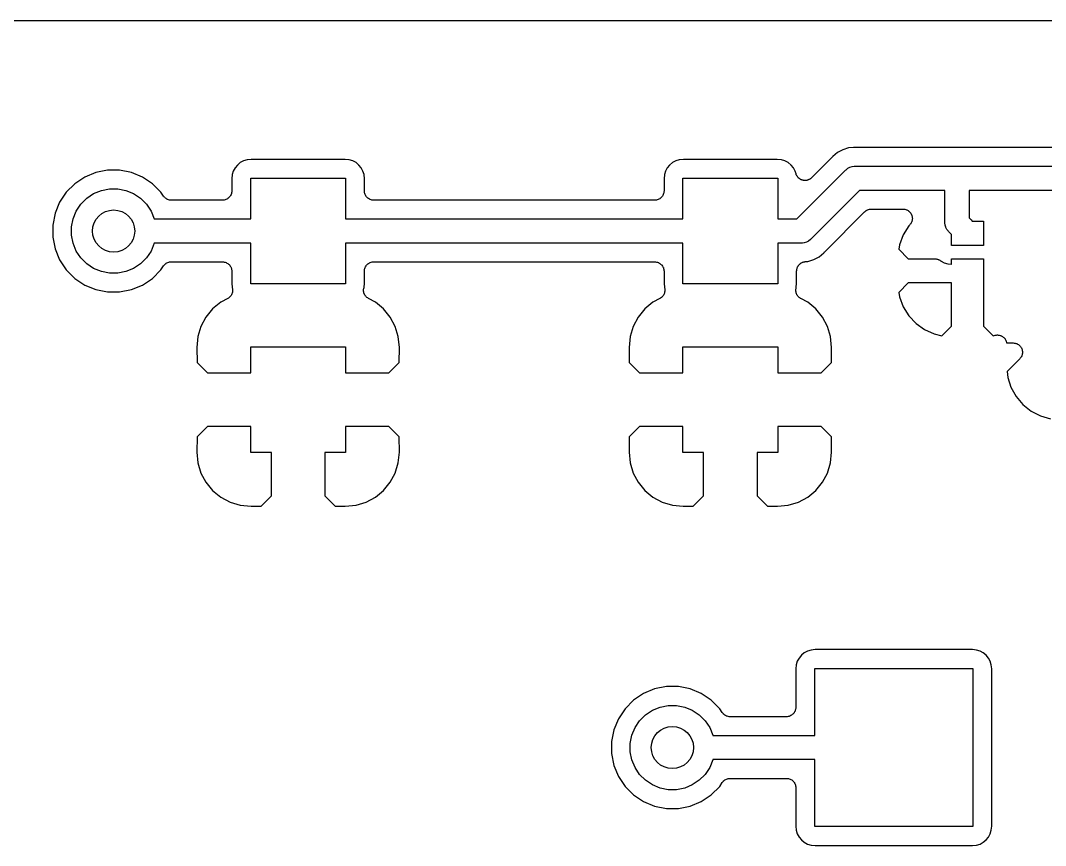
# Model space of a CAD drawing. Extents: x 1.98 to 5.9, y -3.93 to -1.98.
# Drawn here: x 3.044 to 3.4268, y -2.2846 to -1.9765 of the extents above; entities that cross this region are included whole.
import ezdxf

# ---------------------------------------------------------------- set-up
doc = ezdxf.new("R2010")
doc.units = 0
doc.header["$MEASUREMENT"] = 0
doc.layers.add('BLACK', color=7, linetype='CONTINUOUS')

msp = doc.modelspace()

# ---------------------------------------------------------------- linework, layer by layer
at = {"layer": 'BLACK', "linetype": 'CONTINUOUS'}
for p, q in [((2.27122, -1.97649), (4.67924, -1.97649)), ((3.35103, -2.02476), (3.34904, -2.02582)), ((3.3532, -2.0241), (3.35103, -2.02476)), ((3.35506, -2.02392), (3.3532, -2.0241)), ((3.35546, -2.02388), (3.35506, -2.02392)), ((3.35506, -2.02392), (3.35506, -2.02392)), ((3.35585, -2.02392), (3.35546, -2.02388)), ((3.356, -2.02392), (3.35585, -2.02392)), ((3.35614, -2.02393), (3.356, -2.02392)), ((3.35619, -2.02393), (3.35614, -2.02393)), ((3.39296, -2.02393), (3.35619, -2.02393)), ((3.39311, -2.02392), (3.39296, -2.02393)), ((3.39326, -2.02392), (3.39311, -2.02392)), ((3.39331, -2.02392), (3.39326, -2.02392)), ((3.3937, -2.02388), (3.39331, -2.02392)), ((3.39409, -2.02392), (3.3937, -2.02388)), ((3.39424, -2.02392), (3.39409, -2.02392)), ((3.39439, -2.02393), (3.39424, -2.02392)), ((3.39444, -2.02393), (3.39439, -2.02393)), ((3.44021, -2.02393), (3.39444, -2.02393)), ((3.12855, -2.02853), (3.12723, -2.02893)), ((3.13009, -2.02838), (3.12855, -2.02853)), ((3.16518, -2.02838), (3.13009, -2.02838)), ((3.16673, -2.02853), (3.16518, -2.02838)), ((3.16805, -2.02893), (3.16673, -2.02853)), ((3.28997, -2.02853), (3.28865, -2.02893)), ((3.29151, -2.02838), (3.28997, -2.02853)), ((3.3266, -2.02838), (3.29151, -2.02838)), ((3.32814, -2.02853), (3.3266, -2.02838)), ((3.32946, -2.02893), (3.32814, -2.02853)), ((3.3468, -2.02782), (3.3394, -2.03522)), ((3.3469, -2.02771), (3.3468, -2.02782)), ((3.347, -2.02761), (3.3469, -2.02771)), ((3.34703, -2.02757), (3.347, -2.02761)), ((3.34729, -2.02726), (3.34703, -2.02757)), ((3.34815, -2.02655), (3.34729, -2.02726)), ((3.34904, -2.02582), (3.34815, -2.02655)), ((3.0765, -2.03237), (3.0721, -2.03324)), ((3.08098, -2.03237), (3.0765, -2.03237)), ((3.08538, -2.03324), (3.08098, -2.03237)), ((3.12407, -2.03153), (3.12342, -2.03274)), ((3.12495, -2.03046), (3.12407, -2.03153)), ((3.12601, -2.02958), (3.12495, -2.03046)), ((3.12723, -2.02893), (3.12601, -2.02958)), ((3.16926, -2.02958), (3.16805, -2.02893)), ((3.17033, -2.03046), (3.16926, -2.02958)), ((3.1712, -2.03153), (3.17033, -2.03046)), ((3.17185, -2.03274), (3.1712, -2.03153)), ((3.28549, -2.03153), (3.28484, -2.03274)), ((3.28636, -2.03046), (3.28549, -2.03153)), ((3.28743, -2.02958), (3.28636, -2.03046)), ((3.28865, -2.02893), (3.28743, -2.02958)), ((3.33068, -2.02958), (3.32946, -2.02893)), ((3.33175, -2.03046), (3.33068, -2.02958)), ((3.33262, -2.03153), (3.33175, -2.03046)), ((3.33327, -2.03274), (3.33262, -2.03153)), ((3.33391, -2.05062), (3.35212, -2.03241)), ((3.35212, -2.03241), (3.35226, -2.03224)), ((3.35226, -2.03224), (3.35243, -2.03209)), ((3.35243, -2.03209), (3.35294, -2.03167)), ((3.35243, -2.03209), (3.35243, -2.03209)), ((3.35294, -2.03167), (3.35373, -2.03126)), ((3.35373, -2.03126), (3.35457, -2.031)), ((3.35457, -2.031), (3.35459, -2.031)), ((3.35459, -2.031), (3.35524, -2.03093)), ((3.35524, -2.03093), (3.35546, -2.03091)), ((3.35524, -2.03093), (3.35524, -2.03093)), ((3.35546, -2.03091), (3.35568, -2.03093)), ((3.35568, -2.03093), (3.39348, -2.03093)), ((3.39348, -2.03093), (3.3937, -2.03091)), ((3.3937, -2.03091), (3.39392, -2.03093)), ((3.39392, -2.03093), (3.44072, -2.03093)), ((3.06796, -2.03496), (3.06424, -2.03745)), ((3.0721, -2.03324), (3.06796, -2.03496)), ((3.08952, -2.03496), (3.08538, -2.03324)), ((3.09324, -2.03745), (3.08952, -2.03496)), ((3.12302, -2.03406), (3.12287, -2.0356)), ((3.12287, -2.0356), (3.12287, -2.04012)), ((3.12342, -2.03274), (3.12302, -2.03406)), ((3.12992, -2.05062), (3.12992, -2.03543)), ((3.12992, -2.03543), (3.16535, -2.03543)), ((3.16535, -2.03543), (3.16535, -2.05062)), ((3.17225, -2.03406), (3.17185, -2.03274)), ((3.17241, -2.0356), (3.17225, -2.03406)), ((3.17241, -2.04012), (3.17241, -2.0356)), ((3.28444, -2.03406), (3.28429, -2.0356)), ((3.28429, -2.0356), (3.28429, -2.04012)), ((3.28484, -2.03274), (3.28444, -2.03406)), ((3.29134, -2.05062), (3.29134, -2.03543)), ((3.29134, -2.03543), (3.32677, -2.03543)), ((3.32677, -2.03543), (3.32677, -2.05062)), ((3.33358, -2.03376), (3.33327, -2.03274)), ((3.33364, -2.03391), (3.33358, -2.03376)), ((3.33369, -2.03407), (3.33364, -2.03391)), ((3.33377, -2.03423), (3.33369, -2.03407)), ((3.33384, -2.03439), (3.33377, -2.03423)), ((3.33393, -2.03453), (3.33384, -2.03439)), ((3.33401, -2.03467), (3.33393, -2.03453)), ((3.33412, -2.03481), (3.33401, -2.03467)), ((3.33422, -2.03496), (3.33412, -2.03481)), ((3.33433, -2.03508), (3.33422, -2.03496)), ((3.33444, -2.0352), (3.33433, -2.03508)), ((3.33458, -2.03532), (3.33444, -2.0352)), ((3.3347, -2.03545), (3.33458, -2.03532)), ((3.33484, -2.03554), (3.3347, -2.03545)), ((3.33496, -2.03564), (3.33484, -2.03554)), ((3.33512, -2.03573), (3.33496, -2.03564)), ((3.33527, -2.03583), (3.33512, -2.03573)), ((3.33542, -2.03589), (3.33527, -2.03583)), ((3.33556, -2.03597), (3.33542, -2.03589)), ((3.33573, -2.03602), (3.33556, -2.03597)), ((3.3359, -2.03609), (3.33573, -2.03602)), ((3.33606, -2.03612), (3.3359, -2.03609)), ((3.33621, -2.03617), (3.33606, -2.03612)), ((3.33639, -2.03619), (3.33621, -2.03617)), ((3.33657, -2.03623), (3.33639, -2.03619)), ((3.33673, -2.03623), (3.33657, -2.03623)), ((3.33689, -2.03625), (3.33673, -2.03623)), ((3.33707, -2.03623), (3.33689, -2.03625)), ((3.33725, -2.03623), (3.33707, -2.03623)), ((3.33741, -2.0362), (3.33725, -2.03623)), ((3.33757, -2.03619), (3.33741, -2.0362)), ((3.33775, -2.03614), (3.33757, -2.03619)), ((3.33792, -2.0361), (3.33775, -2.03614)), ((3.33807, -2.03604), (3.33792, -2.0361)), ((3.33823, -2.036), (3.33807, -2.03604)), ((3.33839, -2.03591), (3.33823, -2.036)), ((3.33855, -2.03585), (3.33839, -2.03591)), ((3.33869, -2.03576), (3.33855, -2.03585)), ((3.33884, -2.03568), (3.33869, -2.03576)), ((3.33898, -2.03557), (3.33884, -2.03568)), ((3.33913, -2.03547), (3.33898, -2.03557)), ((3.33924, -2.03536), (3.33913, -2.03547)), ((3.33937, -2.03526), (3.33924, -2.03536)), ((3.3394, -2.03522), (3.33937, -2.03526)), ((3.06424, -2.03745), (3.06107, -2.04062)), ((3.07128, -2.04116), (3.07415, -2.03998)), ((3.07415, -2.03998), (3.07719, -2.03937)), ((3.07719, -2.03937), (3.08029, -2.03937)), ((3.08029, -2.03937), (3.08333, -2.03998)), ((3.08333, -2.03998), (3.0862, -2.04116)), ((3.09641, -2.04062), (3.09324, -2.03745)), ((3.12287, -2.04017), (3.12283, -2.04049)), ((3.12287, -2.04012), (3.12287, -2.04014)), ((3.12287, -2.04014), (3.12287, -2.04014)), ((3.12287, -2.04014), (3.12287, -2.04014)), ((3.12287, -2.04014), (3.12287, -2.04017)), ((3.17244, -2.04045), (3.17241, -2.04012)), ((3.28429, -2.04017), (3.28425, -2.04049)), ((3.28429, -2.04012), (3.28429, -2.04014)), ((3.28429, -2.04014), (3.28429, -2.04014)), ((3.28429, -2.04014), (3.28429, -2.04014)), ((3.28429, -2.04014), (3.28429, -2.04017)), ((3.35732, -2.03993), (3.33911, -2.05814)), ((3.3892, -2.03993), (3.35732, -2.03993)), ((3.3892, -2.05183), (3.3892, -2.03993)), ((3.43908, -2.03993), (3.3982, -2.03993)), ((3.3982, -2.03993), (3.3982, -2.05019)), ((3.06107, -2.04062), (3.05858, -2.04434)), ((3.06651, -2.04508), (3.0687, -2.04289)), ((3.0687, -2.04289), (3.07128, -2.04116)), ((3.0862, -2.04116), (3.08878, -2.04289)), ((3.08878, -2.04289), (3.09097, -2.04508)), ((3.09738, -2.04206), (3.09641, -2.04062)), ((3.09758, -2.04231), (3.09738, -2.04206)), ((3.09779, -2.04257), (3.09758, -2.04231)), ((3.0978, -2.04258), (3.09779, -2.04257)), ((3.09781, -2.04259), (3.0978, -2.04258)), ((3.09806, -2.0428), (3.09781, -2.04259)), ((3.09831, -2.04301), (3.09806, -2.0428)), ((3.09832, -2.04301), (3.09831, -2.04301)), ((3.09834, -2.04302), (3.09832, -2.04301)), ((3.09862, -2.04318), (3.09834, -2.04302)), ((3.09891, -2.04334), (3.09862, -2.04318)), ((3.09892, -2.04334), (3.09891, -2.04334)), ((3.09894, -2.04335), (3.09892, -2.04334)), ((3.09925, -2.04344), (3.09894, -2.04335)), ((3.09956, -2.04354), (3.09925, -2.04344)), ((3.09957, -2.04354), (3.09956, -2.04354)), ((3.09959, -2.04355), (3.09957, -2.04354)), ((3.09992, -2.04358), (3.09959, -2.04355)), ((3.10024, -2.04362), (3.09992, -2.04358)), ((3.10027, -2.04362), (3.10024, -2.04362)), ((3.10029, -2.04362), (3.10027, -2.04362)), ((3.10027, -2.04362), (3.10027, -2.04362)), ((3.10027, -2.04362), (3.10027, -2.04362)), ((3.11937, -2.04362), (3.10029, -2.04362)), ((3.1197, -2.04359), (3.11937, -2.04362)), ((3.12003, -2.04356), (3.1197, -2.04359)), ((3.12004, -2.04355), (3.12003, -2.04356)), ((3.12005, -2.04355), (3.12004, -2.04355)), ((3.12036, -2.04346), (3.12005, -2.04355)), ((3.12068, -2.04336), (3.12036, -2.04346)), ((3.12069, -2.04336), (3.12068, -2.04336)), ((3.1207, -2.04335), (3.12069, -2.04336)), ((3.121, -2.0432), (3.1207, -2.04335)), ((3.12129, -2.04305), (3.121, -2.0432)), ((3.1213, -2.04304), (3.12129, -2.04305)), ((3.12131, -2.04303), (3.1213, -2.04304)), ((3.12156, -2.04282), (3.12131, -2.04303)), ((3.12182, -2.04262), (3.12156, -2.04282)), ((3.12183, -2.04261), (3.12182, -2.04262)), ((3.12184, -2.0426), (3.12183, -2.04261)), ((3.12204, -2.04235), (3.12184, -2.0426)), ((3.12226, -2.0421), (3.12204, -2.04235)), ((3.12227, -2.04208), (3.12226, -2.04208)), ((3.12226, -2.04208), (3.12226, -2.0421)), ((3.12243, -2.04179), (3.12227, -2.04208)), ((3.12259, -2.0415), (3.12243, -2.04179)), ((3.1226, -2.04147), (3.12259, -2.04149)), ((3.12259, -2.04149), (3.12259, -2.0415)), ((3.1227, -2.04116), (3.1226, -2.04147)), ((3.12279, -2.04085), (3.1227, -2.04116)), ((3.1228, -2.04083), (3.12279, -2.04085)), ((3.12283, -2.04049), (3.1228, -2.04082)), ((3.1228, -2.04082), (3.1228, -2.04083)), ((3.17247, -2.04077), (3.17244, -2.04045)), ((3.17247, -2.04079), (3.17247, -2.04077)), ((3.17247, -2.0408), (3.17247, -2.04079)), ((3.17257, -2.04111), (3.17247, -2.0408)), ((3.17266, -2.04143), (3.17257, -2.04111)), ((3.17267, -2.04144), (3.17266, -2.04143)), ((3.17267, -2.04145), (3.17267, -2.04144)), ((3.17282, -2.04174), (3.17267, -2.04145)), ((3.17298, -2.04203), (3.17282, -2.04174)), ((3.17298, -2.04204), (3.17298, -2.04203)), ((3.17299, -2.04205), (3.17298, -2.04204)), ((3.1732, -2.04231), (3.17299, -2.04205)), ((3.1734, -2.04257), (3.1732, -2.04231)), ((3.17341, -2.04257), (3.1734, -2.04257)), ((3.17342, -2.04258), (3.17341, -2.04257)), ((3.17367, -2.04279), (3.17342, -2.04258)), ((3.17393, -2.04301), (3.17367, -2.04279)), ((3.17394, -2.04301), (3.17393, -2.04301)), ((3.17395, -2.04302), (3.17394, -2.04301)), ((3.17424, -2.04318), (3.17395, -2.04302)), ((3.17453, -2.04334), (3.17424, -2.04318)), ((3.17454, -2.04334), (3.17453, -2.04334)), ((3.17455, -2.04334), (3.17454, -2.04334)), ((3.17487, -2.04344), (3.17455, -2.04334)), ((3.17518, -2.04354), (3.17487, -2.04344)), ((3.17519, -2.04354), (3.17518, -2.04354)), ((3.1752, -2.04355), (3.17519, -2.04354)), ((3.17553, -2.04358), (3.1752, -2.04355)), ((3.17586, -2.04362), (3.17553, -2.04358)), ((3.17588, -2.04362), (3.17586, -2.04362)), ((3.17591, -2.04362), (3.17588, -2.04362)), ((3.17588, -2.04362), (3.17588, -2.04362)), ((3.17588, -2.04362), (3.17588, -2.04362)), ((3.28079, -2.04362), (3.17591, -2.04362)), ((3.28112, -2.04359), (3.28079, -2.04362)), ((3.28144, -2.04356), (3.28112, -2.04359)), ((3.28146, -2.04355), (3.28144, -2.04356)), ((3.28147, -2.04355), (3.28146, -2.04355)), ((3.28178, -2.04346), (3.28147, -2.04355)), ((3.2821, -2.04336), (3.28178, -2.04346)), ((3.28211, -2.04336), (3.2821, -2.04336)), ((3.28212, -2.04335), (3.28211, -2.04336)), ((3.28241, -2.0432), (3.28212, -2.04335)), ((3.2827, -2.04305), (3.28241, -2.0432)), ((3.28271, -2.04304), (3.2827, -2.04305)), ((3.28272, -2.04303), (3.28271, -2.04304)), ((3.28298, -2.04282), (3.28272, -2.04303)), ((3.28324, -2.04262), (3.28298, -2.04282)), ((3.28325, -2.0426), (3.28324, -2.04261)), ((3.28324, -2.04261), (3.28324, -2.04262)), ((3.28346, -2.04235), (3.28325, -2.0426)), ((3.28368, -2.0421), (3.28346, -2.04235)), ((3.28369, -2.04208), (3.28368, -2.04208)), ((3.28368, -2.04208), (3.28368, -2.0421)), ((3.28385, -2.04179), (3.28369, -2.04208)), ((3.284, -2.0415), (3.28385, -2.04179)), ((3.28401, -2.04149), (3.284, -2.0415)), ((3.28411, -2.04116), (3.28401, -2.04147)), ((3.28401, -2.04147), (3.28401, -2.04149)), ((3.28421, -2.04085), (3.28411, -2.04116)), ((3.28422, -2.04082), (3.28421, -2.04083)), ((3.28421, -2.04083), (3.28421, -2.04085)), ((3.28425, -2.04049), (3.28422, -2.04082)), ((3.05858, -2.04434), (3.05687, -2.04848)), ((3.0636, -2.05052), (3.06478, -2.04766)), ((3.06478, -2.04766), (3.06651, -2.04508)), ((3.09097, -2.04508), (3.0927, -2.04766)), ((3.0927, -2.04766), (3.09388, -2.05052)), ((3.34442, -2.06273), (3.35919, -2.04796)), ((3.35919, -2.04796), (3.3592, -2.04795)), ((3.3592, -2.04795), (3.35923, -2.04792)), ((3.3592, -2.04795), (3.3592, -2.04795)), ((3.3592, -2.04795), (3.3592, -2.04795)), ((3.35923, -2.04792), (3.35948, -2.04772)), ((3.35948, -2.04772), (3.35973, -2.04752)), ((3.35973, -2.04752), (3.35975, -2.04751)), ((3.35975, -2.04751), (3.35976, -2.0475)), ((3.35976, -2.0475), (3.36005, -2.04735)), ((3.36005, -2.04735), (3.36034, -2.0472)), ((3.36034, -2.0472), (3.36035, -2.04719)), ((3.36035, -2.04719), (3.36037, -2.04718)), ((3.36037, -2.04718), (3.36068, -2.04709)), ((3.36068, -2.04709), (3.36099, -2.047)), ((3.36099, -2.047), (3.36101, -2.047)), ((3.36101, -2.047), (3.36103, -2.04699)), ((3.36103, -2.04699), (3.36135, -2.04696)), ((3.36135, -2.04696), (3.36167, -2.04693)), ((3.36167, -2.04693), (3.37354, -2.04693)), ((3.37354, -2.04693), (3.37359, -2.04693)), ((3.37359, -2.04693), (3.37387, -2.04696)), ((3.37387, -2.04696), (3.37415, -2.04699)), ((3.37415, -2.04699), (3.37421, -2.047)), ((3.37421, -2.047), (3.37427, -2.04701)), ((3.37427, -2.04701), (3.37454, -2.04709)), ((3.37454, -2.04709), (3.37481, -2.04717)), ((3.37481, -2.04717), (3.37486, -2.0472)), ((3.37486, -2.0472), (3.37492, -2.04722)), ((3.37492, -2.04722), (3.37517, -2.04735)), ((3.37517, -2.04735), (3.37542, -2.04748)), ((3.37542, -2.04748), (3.37547, -2.04752)), ((3.37547, -2.04752), (3.37552, -2.04755)), ((3.37552, -2.04755), (3.37573, -2.04773)), ((3.37573, -2.04773), (3.37596, -2.0479)), ((3.37596, -2.0479), (3.376, -2.04794)), ((3.376, -2.04794), (3.37604, -2.04798)), ((3.37604, -2.04798), (3.37622, -2.0482)), ((3.05687, -2.04848), (3.05599, -2.05288)), ((3.06299, -2.05357), (3.0636, -2.05052)), ((3.09388, -2.05052), (3.0939, -2.05062)), ((3.0939, -2.05062), (3.12992, -2.05062)), ((3.16535, -2.05062), (3.29134, -2.05062)), ((3.32677, -2.05062), (3.33391, -2.05062)), ((3.37622, -2.0482), (3.3764, -2.04842)), ((3.3764, -2.04842), (3.37643, -2.04847)), ((3.37643, -2.04847), (3.37647, -2.04852)), ((3.37647, -2.04852), (3.3766, -2.04876)), ((3.3766, -2.04876), (3.37674, -2.04901)), ((3.37677, -2.05179), (3.37663, -2.05204)), ((3.37674, -2.04901), (3.37676, -2.04907)), ((3.37676, -2.04907), (3.37679, -2.04912)), ((3.37679, -2.05173), (3.37677, -2.05179)), ((3.37679, -2.04912), (3.37687, -2.04939)), ((3.37681, -2.05168), (3.37679, -2.05173)), ((3.37689, -2.05141), (3.37681, -2.05168)), ((3.37687, -2.04939), (3.37695, -2.04966)), ((3.37697, -2.05114), (3.37689, -2.05141)), ((3.37695, -2.04966), (3.37696, -2.04972)), ((3.37696, -2.04972), (3.37698, -2.04978)), ((3.37698, -2.05108), (3.37697, -2.05114)), ((3.37698, -2.04978), (3.37701, -2.05006)), ((3.37699, -2.05102), (3.37698, -2.05108)), ((3.37701, -2.05074), (3.37699, -2.05102)), ((3.37701, -2.05006), (3.37704, -2.05034)), ((3.37704, -2.05046), (3.37701, -2.05074)), ((3.37704, -2.05034), (3.37704, -2.0504)), ((3.37704, -2.0504), (3.37704, -2.05046)), ((3.3982, -2.05019), (3.39898, -2.05097)), ((3.39898, -2.05097), (3.3994, -2.05148)), ((3.3994, -2.05148), (3.3994, -2.05149)), ((3.3994, -2.05149), (3.40364, -2.05149)), ((3.40364, -2.05149), (3.40364, -2.06049)), ((3.05599, -2.05288), (3.05599, -2.05736)), ((3.06299, -2.05667), (3.06299, -2.05357)), ((3.37571, -2.05324), (3.37363, -2.05658)), ((3.37609, -2.05283), (3.37571, -2.05324)), ((3.37626, -2.05261), (3.37609, -2.05283)), ((3.37644, -2.05239), (3.37626, -2.05261)), ((3.37647, -2.05234), (3.37644, -2.05239)), ((3.37651, -2.05229), (3.37647, -2.05234)), ((3.37663, -2.05204), (3.37651, -2.05229)), ((3.38918, -2.05206), (3.3892, -2.05183)), ((3.38927, -2.05294), (3.38918, -2.05206)), ((3.38949, -2.05368), (3.38927, -2.05294)), ((3.38952, -2.05379), (3.38949, -2.05368)), ((3.38994, -2.05457), (3.38952, -2.05379)), ((3.3901, -2.05476), (3.38994, -2.05457)), ((3.39036, -2.05508), (3.3901, -2.05476)), ((3.3905, -2.05525), (3.39036, -2.05508)), ((3.39036, -2.05508), (3.39036, -2.05508)), ((3.39067, -2.05539), (3.3905, -2.05525)), ((3.39164, -2.05636), (3.39067, -2.05539)), ((3.05599, -2.05736), (3.05687, -2.06175)), ((3.0636, -2.05971), (3.06299, -2.05667)), ((3.3375, -2.0593), (3.33665, -2.05955)), ((3.33828, -2.05888), (3.3375, -2.0593)), ((3.33897, -2.05832), (3.33828, -2.05888)), ((3.33911, -2.05814), (3.33897, -2.05832)), ((3.37363, -2.05658), (3.37222, -2.0603)), ((3.39164, -2.06049), (3.39164, -2.05636)), ((3.05687, -2.06175), (3.05858, -2.06589)), ((3.06478, -2.06258), (3.0636, -2.05971)), ((3.06651, -2.06516), (3.06478, -2.06258)), ((3.0927, -2.06258), (3.09097, -2.06516)), ((3.09388, -2.05971), (3.0927, -2.06258)), ((3.0939, -2.05962), (3.09388, -2.05971)), ((3.12992, -2.05962), (3.0939, -2.05962)), ((3.12992, -2.0748), (3.12992, -2.05962)), ((3.29134, -2.05962), (3.16535, -2.05962)), ((3.16535, -2.05962), (3.16535, -2.0748)), ((3.29134, -2.0748), (3.29134, -2.05962)), ((3.33555, -2.05962), (3.32677, -2.05962)), ((3.32677, -2.05962), (3.32677, -2.0748)), ((3.33577, -2.05964), (3.33555, -2.05962)), ((3.33599, -2.05962), (3.33577, -2.05964)), ((3.33665, -2.05955), (3.33599, -2.05962)), ((3.33599, -2.05962), (3.33599, -2.05962)), ((3.34219, -2.06473), (3.34394, -2.06329)), ((3.34394, -2.06329), (3.34419, -2.06298)), ((3.34419, -2.06298), (3.34423, -2.06295)), ((3.34423, -2.06295), (3.34433, -2.06284)), ((3.34433, -2.06284), (3.34442, -2.06273)), ((3.37222, -2.0603), (3.37192, -2.06194)), ((3.37192, -2.06194), (3.37546, -2.06549)), ((3.40364, -2.06049), (3.39164, -2.06049)), ((3.05858, -2.06589), (3.06107, -2.06962)), ((3.0687, -2.06735), (3.06651, -2.06516)), ((3.09097, -2.06516), (3.08878, -2.06735)), ((3.09838, -2.06718), (3.09866, -2.06704)), ((3.09866, -2.06704), (3.09895, -2.06688)), ((3.09895, -2.06688), (3.09897, -2.06688)), ((3.09897, -2.06688), (3.09898, -2.06687)), ((3.09898, -2.06687), (3.0993, -2.06678)), ((3.0993, -2.06678), (3.09961, -2.06668)), ((3.09961, -2.06668), (3.09962, -2.06668)), ((3.09962, -2.06668), (3.09964, -2.06668)), ((3.09964, -2.06668), (3.09996, -2.06665)), ((3.09996, -2.06665), (3.10029, -2.06662)), ((3.10029, -2.06662), (3.11937, -2.06662)), ((3.11937, -2.06662), (3.11939, -2.06662)), ((3.11939, -2.06662), (3.11939, -2.06662)), ((3.11939, -2.06662), (3.1194, -2.06662)), ((3.1194, -2.06662), (3.11942, -2.06662)), ((3.11942, -2.06662), (3.11974, -2.06665)), ((3.11974, -2.06665), (3.12007, -2.06669)), ((3.12007, -2.06669), (3.12009, -2.06669)), ((3.12009, -2.06669), (3.1201, -2.06669)), ((3.1201, -2.06669), (3.12041, -2.06679)), ((3.12041, -2.06679), (3.12073, -2.06689)), ((3.12073, -2.06689), (3.12074, -2.0669)), ((3.12074, -2.0669), (3.12075, -2.0669)), ((3.12075, -2.0669), (3.12104, -2.06706)), ((3.12104, -2.06706), (3.12133, -2.06722)), ((3.17399, -2.06719), (3.17428, -2.06704)), ((3.17428, -2.06704), (3.17457, -2.06688)), ((3.17457, -2.06688), (3.17458, -2.06688)), ((3.17458, -2.06688), (3.17459, -2.06687)), ((3.17459, -2.06687), (3.17491, -2.06678)), ((3.17491, -2.06678), (3.17523, -2.06668)), ((3.17523, -2.06668), (3.17524, -2.06668)), ((3.17524, -2.06668), (3.17525, -2.06668)), ((3.17525, -2.06668), (3.17558, -2.06665)), ((3.17558, -2.06665), (3.17591, -2.06662)), ((3.17591, -2.06662), (3.28079, -2.06662)), ((3.28079, -2.06662), (3.28081, -2.06662)), ((3.28081, -2.06662), (3.28081, -2.06662)), ((3.28081, -2.06662), (3.28081, -2.06662)), ((3.28081, -2.06662), (3.28084, -2.06662)), ((3.28084, -2.06662), (3.28116, -2.06665)), ((3.28116, -2.06665), (3.28149, -2.06669)), ((3.28149, -2.06669), (3.2815, -2.06669)), ((3.2815, -2.06669), (3.28152, -2.06669)), ((3.28152, -2.06669), (3.28183, -2.06679)), ((3.28183, -2.06679), (3.28214, -2.06689)), ((3.28214, -2.06689), (3.28215, -2.0669)), ((3.28215, -2.0669), (3.28217, -2.0669)), ((3.28217, -2.0669), (3.28246, -2.06706)), ((3.28246, -2.06706), (3.28274, -2.06722)), ((3.33526, -2.06722), (3.33541, -2.06711)), ((3.33541, -2.06711), (3.33555, -2.06704)), ((3.33555, -2.06704), (3.33568, -2.06695)), ((3.33568, -2.06695), (3.33585, -2.06688)), ((3.33585, -2.06688), (3.33601, -2.06679)), ((3.33601, -2.06679), (3.33616, -2.06675)), ((3.33616, -2.06675), (3.33631, -2.06669)), ((3.33631, -2.06669), (3.33649, -2.06665)), ((3.33649, -2.06665), (3.33667, -2.0666)), ((3.33667, -2.0666), (3.33682, -2.06659)), ((3.33682, -2.06659), (3.33698, -2.06655)), ((3.33698, -2.06655), (3.33803, -2.06645)), ((3.33803, -2.06645), (3.34019, -2.06579)), ((3.34019, -2.06579), (3.34219, -2.06473)), ((3.37546, -2.06549), (3.38544, -2.06549)), ((3.38544, -2.06549), (3.38549, -2.06549)), ((3.38549, -2.06549), (3.38564, -2.06551)), ((3.38564, -2.06551), (3.3858, -2.06551)), ((3.3858, -2.06551), (3.38598, -2.06555)), ((3.38598, -2.06555), (3.38617, -2.06557)), ((3.38617, -2.06557), (3.38632, -2.06561)), ((3.38632, -2.06561), (3.38647, -2.06564)), ((3.38647, -2.06564), (3.38664, -2.06572)), ((3.38664, -2.06572), (3.38682, -2.06578)), ((3.38682, -2.06578), (3.38696, -2.06585)), ((3.38696, -2.06585), (3.3871, -2.06591)), ((3.3871, -2.06591), (3.38725, -2.06601)), ((3.38725, -2.06601), (3.38742, -2.0661)), ((3.38742, -2.0661), (3.38754, -2.0662)), ((3.38754, -2.0662), (3.38766, -2.06629)), ((3.38766, -2.06629), (3.38773, -2.06634)), ((3.38773, -2.06634), (3.38895, -2.06699)), ((3.38895, -2.06699), (3.39027, -2.06739)), ((3.39164, -2.06754), (3.39164, -2.06549)), ((3.39164, -2.06549), (3.40364, -2.06549)), ((3.40364, -2.06549), (3.40364, -2.09067)), ((3.06107, -2.06962), (3.06424, -2.07279)), ((3.07128, -2.06907), (3.0687, -2.06735)), ((3.07415, -2.07026), (3.07128, -2.06907)), ((3.07719, -2.07087), (3.07415, -2.07026)), ((3.08029, -2.07087), (3.07719, -2.07087)), ((3.08333, -2.07026), (3.08029, -2.07087)), ((3.0862, -2.06907), (3.08333, -2.07026)), ((3.08878, -2.06735), (3.0862, -2.06907)), ((3.09324, -2.07279), (3.09641, -2.06962)), ((3.09641, -2.06962), (3.09738, -2.06817)), ((3.09738, -2.06816), (3.0974, -2.06813)), ((3.09738, -2.06817), (3.09738, -2.06816)), ((3.09738, -2.06816), (3.09738, -2.06816)), ((3.09738, -2.06816), (3.09738, -2.06816)), ((3.0974, -2.06813), (3.09761, -2.06789)), ((3.09761, -2.06789), (3.09782, -2.06763)), ((3.09782, -2.06763), (3.09783, -2.06762)), ((3.09783, -2.06762), (3.09784, -2.06761)), ((3.09784, -2.06761), (3.09809, -2.06741)), ((3.09809, -2.06741), (3.09835, -2.0672)), ((3.09835, -2.0672), (3.09836, -2.06719)), ((3.09836, -2.06719), (3.09838, -2.06718)), ((3.12133, -2.06722), (3.12134, -2.06722)), ((3.12134, -2.06722), (3.12135, -2.06723)), ((3.12135, -2.06723), (3.1216, -2.06744)), ((3.1216, -2.06744), (3.12185, -2.06765)), ((3.12185, -2.06765), (3.12186, -2.06766)), ((3.12186, -2.06766), (3.12187, -2.06767)), ((3.12187, -2.06767), (3.12208, -2.06792)), ((3.12208, -2.06792), (3.12229, -2.06818)), ((3.12229, -2.06818), (3.12229, -2.06819)), ((3.12229, -2.06819), (3.1223, -2.0682)), ((3.1223, -2.0682), (3.12245, -2.06849)), ((3.12245, -2.06849), (3.12261, -2.06878)), ((3.12261, -2.06878), (3.12261, -2.0688)), ((3.12261, -2.0688), (3.12262, -2.06881)), ((3.12262, -2.06881), (3.12271, -2.06912)), ((3.12271, -2.06912), (3.1228, -2.06944)), ((3.1228, -2.06944), (3.12281, -2.06945)), ((3.12281, -2.06945), (3.12281, -2.06946)), ((3.12281, -2.06946), (3.12284, -2.06979)), ((3.12284, -2.06979), (3.12287, -2.07012)), ((3.12287, -2.07012), (3.12287, -2.07463)), ((3.17241, -2.07007), (3.17244, -2.06974)), ((3.17241, -2.07009), (3.17241, -2.07007)), ((3.17241, -2.07012), (3.17241, -2.07009)), ((3.17241, -2.07009), (3.17241, -2.07009)), ((3.17241, -2.07009), (3.17241, -2.07009)), ((3.17241, -2.07463), (3.17241, -2.07012)), ((3.17244, -2.06974), (3.17248, -2.06941)), ((3.17248, -2.06939), (3.17258, -2.06908)), ((3.17248, -2.0694), (3.17248, -2.06939)), ((3.17248, -2.06941), (3.17248, -2.0694)), ((3.17258, -2.06908), (3.17268, -2.06876)), ((3.17268, -2.06875), (3.17269, -2.06874)), ((3.17268, -2.06876), (3.17268, -2.06875)), ((3.17269, -2.06874), (3.17285, -2.06845)), ((3.17285, -2.06845), (3.173, -2.06816)), ((3.173, -2.06816), (3.17301, -2.06815)), ((3.17301, -2.06815), (3.17302, -2.06814)), ((3.17302, -2.06814), (3.17323, -2.06789)), ((3.17323, -2.06789), (3.17344, -2.06763)), ((3.17344, -2.06763), (3.17345, -2.06763)), ((3.17345, -2.06763), (3.17346, -2.06762)), ((3.17346, -2.06762), (3.17371, -2.06741)), ((3.17371, -2.06741), (3.17397, -2.0672)), ((3.17397, -2.0672), (3.17398, -2.0672)), ((3.17398, -2.0672), (3.17399, -2.06719)), ((3.28274, -2.06722), (3.28275, -2.06722)), ((3.28275, -2.06722), (3.28277, -2.06723)), ((3.28277, -2.06723), (3.28302, -2.06744)), ((3.28302, -2.06744), (3.28327, -2.06765)), ((3.28327, -2.06765), (3.28328, -2.06766)), ((3.28328, -2.06766), (3.28329, -2.06767)), ((3.28329, -2.06767), (3.28349, -2.06792)), ((3.28349, -2.06792), (3.2837, -2.06818)), ((3.2837, -2.06818), (3.28371, -2.06819)), ((3.28371, -2.06819), (3.28372, -2.0682)), ((3.28372, -2.0682), (3.28387, -2.06849)), ((3.28387, -2.06849), (3.28402, -2.06878)), ((3.28402, -2.06878), (3.28403, -2.0688)), ((3.28403, -2.0688), (3.28403, -2.06881)), ((3.28403, -2.06881), (3.28413, -2.06912)), ((3.28413, -2.06912), (3.28422, -2.06944)), ((3.28422, -2.06944), (3.28422, -2.06945)), ((3.28422, -2.06945), (3.28423, -2.06946)), ((3.28423, -2.06946), (3.28426, -2.06979)), ((3.28426, -2.06979), (3.28429, -2.07012)), ((3.28429, -2.07012), (3.28429, -2.07463)), ((3.33382, -2.06999), (3.33384, -2.06983)), ((3.33382, -2.07004), (3.33382, -2.06999)), ((3.33382, -2.07463), (3.33382, -2.07004)), ((3.33384, -2.06967), (3.33388, -2.06949)), ((3.33384, -2.06983), (3.33384, -2.06967)), ((3.33388, -2.06949), (3.3339, -2.06931)), ((3.3339, -2.06931), (3.33395, -2.06916)), ((3.33395, -2.06916), (3.33398, -2.069)), ((3.33398, -2.069), (3.33405, -2.06883)), ((3.33405, -2.06883), (3.33411, -2.06866)), ((3.33411, -2.06866), (3.33418, -2.06852)), ((3.33418, -2.06852), (3.33424, -2.06837)), ((3.33424, -2.06837), (3.33435, -2.06822)), ((3.33435, -2.06822), (3.33443, -2.06806)), ((3.33443, -2.06806), (3.33454, -2.06794)), ((3.33454, -2.06794), (3.33462, -2.06781)), ((3.33462, -2.06781), (3.33476, -2.06768)), ((3.33476, -2.06768), (3.33487, -2.06754)), ((3.33487, -2.06754), (3.335, -2.06744)), ((3.335, -2.06744), (3.33511, -2.06733)), ((3.33511, -2.06733), (3.33526, -2.06722)), ((3.39027, -2.06739), (3.39147, -2.06751)), ((3.39147, -2.06751), (3.39151, -2.06751)), ((3.39151, -2.06751), (3.39164, -2.06754)), ((3.06424, -2.07279), (3.06796, -2.07528)), ((3.08952, -2.07528), (3.09324, -2.07279)), ((3.12287, -2.07463), (3.12302, -2.07618)), ((3.17225, -2.07618), (3.17241, -2.07463)), ((3.28429, -2.07463), (3.28444, -2.07618)), ((3.33367, -2.07618), (3.33382, -2.07463)), ((3.37546, -2.07449), (3.37192, -2.07804)), ((3.39112, -2.07449), (3.37546, -2.07449)), ((3.39129, -2.07448), (3.39112, -2.07449)), ((3.39146, -2.07448), (3.39129, -2.07448)), ((3.39163, -2.07444), (3.39146, -2.07448)), ((3.39164, -2.07444), (3.39163, -2.07444)), ((3.39164, -2.09067), (3.39164, -2.07444)), ((3.06796, -2.07528), (3.0721, -2.07699)), ((3.0721, -2.07699), (3.0765, -2.07787)), ((3.0765, -2.07787), (3.08098, -2.07787)), ((3.08098, -2.07787), (3.08538, -2.07699)), ((3.08538, -2.07699), (3.08952, -2.07528)), ((3.1229, -2.0786), (3.12277, -2.07891)), ((3.12303, -2.0783), (3.1229, -2.0786)), ((3.12302, -2.07618), (3.12304, -2.07623)), ((3.12304, -2.07828), (3.12303, -2.07829)), ((3.12303, -2.07829), (3.12303, -2.0783)), ((3.12304, -2.07623), (3.12305, -2.07625)), ((3.1231, -2.07795), (3.12304, -2.07828)), ((3.12305, -2.07625), (3.12305, -2.07625)), ((3.12305, -2.07625), (3.12305, -2.07625)), ((3.12305, -2.07625), (3.12305, -2.07628)), ((3.12305, -2.07628), (3.12311, -2.0766)), ((3.12317, -2.07763), (3.1231, -2.07795)), ((3.12311, -2.0766), (3.12318, -2.07692)), ((3.12318, -2.07695), (3.12317, -2.07728)), ((3.12317, -2.07728), (3.12317, -2.07761)), ((3.12317, -2.07761), (3.12317, -2.07762)), ((3.12317, -2.07762), (3.12317, -2.07763)), ((3.12318, -2.07692), (3.12318, -2.07694)), ((3.12318, -2.07694), (3.12318, -2.07695)), ((3.16535, -2.0748), (3.12992, -2.0748)), ((3.1721, -2.0769), (3.17211, -2.07689)), ((3.1721, -2.07723), (3.1721, -2.0769)), ((3.1721, -2.07756), (3.1721, -2.07723)), ((3.1721, -2.07757), (3.1721, -2.07756)), ((3.1721, -2.07758), (3.1721, -2.07757)), ((3.17216, -2.07791), (3.1721, -2.07758)), ((3.17211, -2.07687), (3.17217, -2.07655)), ((3.17211, -2.07689), (3.17211, -2.07687)), ((3.17223, -2.07823), (3.17216, -2.07791)), ((3.17217, -2.07655), (3.17224, -2.07623)), ((3.17223, -2.07824), (3.17223, -2.07823)), ((3.17223, -2.07825), (3.17223, -2.07824)), ((3.17236, -2.07856), (3.17223, -2.07825)), ((3.17224, -2.07623), (3.17225, -2.07618)), ((3.17248, -2.07886), (3.17236, -2.07856)), ((3.28432, -2.0786), (3.28419, -2.07891)), ((3.28445, -2.0783), (3.28432, -2.0786)), ((3.28444, -2.07618), (3.28446, -2.07623)), ((3.28452, -2.07795), (3.28445, -2.07828)), ((3.28445, -2.07828), (3.28445, -2.07829)), ((3.28445, -2.07829), (3.28445, -2.0783)), ((3.28446, -2.07623), (3.28446, -2.07625)), ((3.28446, -2.07625), (3.28446, -2.07625)), ((3.28446, -2.07625), (3.28446, -2.07625)), ((3.28446, -2.07625), (3.28447, -2.07628)), ((3.28447, -2.07628), (3.28453, -2.0766)), ((3.28459, -2.07763), (3.28452, -2.07795)), ((3.28453, -2.0766), (3.28459, -2.07692)), ((3.28459, -2.07692), (3.28459, -2.07694)), ((3.28459, -2.07694), (3.28459, -2.07695)), ((3.28459, -2.07695), (3.28459, -2.07728)), ((3.28459, -2.07728), (3.28459, -2.07761)), ((3.28459, -2.07761), (3.28459, -2.07762)), ((3.28459, -2.07762), (3.28459, -2.07763)), ((3.32677, -2.0748), (3.29134, -2.0748)), ((3.33352, -2.07687), (3.33359, -2.07655)), ((3.33352, -2.07689), (3.33352, -2.07687)), ((3.33352, -2.0769), (3.33352, -2.07689)), ((3.33352, -2.07723), (3.33352, -2.0769)), ((3.33352, -2.07756), (3.33352, -2.07723)), ((3.33352, -2.07757), (3.33352, -2.07756)), ((3.33352, -2.07758), (3.33352, -2.07757)), ((3.33358, -2.07791), (3.33352, -2.07758)), ((3.33364, -2.07823), (3.33358, -2.07791)), ((3.33359, -2.07655), (3.33365, -2.07623)), ((3.33365, -2.07824), (3.33364, -2.07823)), ((3.33365, -2.07623), (3.33367, -2.07618)), ((3.33365, -2.07825), (3.33365, -2.07824)), ((3.33377, -2.07856), (3.33365, -2.07825)), ((3.3339, -2.07886), (3.33377, -2.07856)), ((3.37192, -2.07804), (3.37222, -2.07969)), ((3.11876, -2.08172), (3.11571, -2.08421)), ((3.12134, -2.08033), (3.11876, -2.08172)), ((3.12161, -2.08015), (3.12134, -2.08033)), ((3.12189, -2.07997), (3.12161, -2.08015)), ((3.1219, -2.07996), (3.12189, -2.07997)), ((3.12191, -2.07995), (3.1219, -2.07996)), ((3.12214, -2.07972), (3.12191, -2.07995)), ((3.12237, -2.07949), (3.12214, -2.07972)), ((3.12238, -2.07948), (3.12237, -2.07949)), ((3.12239, -2.07947), (3.12238, -2.07948)), ((3.12258, -2.0792), (3.12239, -2.07947)), ((3.12276, -2.07893), (3.12258, -2.0792)), ((3.12277, -2.07891), (3.12276, -2.07892)), ((3.12276, -2.07892), (3.12276, -2.07893)), ((3.17249, -2.07887), (3.17248, -2.07886)), ((3.17249, -2.07889), (3.17249, -2.07887)), ((3.17267, -2.07916), (3.17249, -2.07889)), ((3.17285, -2.07943), (3.17267, -2.07916)), ((3.17286, -2.07944), (3.17285, -2.07943)), ((3.17287, -2.07946), (3.17286, -2.07944)), ((3.1731, -2.07969), (3.17287, -2.07946)), ((3.17333, -2.07992), (3.1731, -2.07969)), ((3.17334, -2.07993), (3.17333, -2.07992)), ((3.17335, -2.07994), (3.17334, -2.07993)), ((3.17363, -2.08013), (3.17335, -2.07994)), ((3.17389, -2.08031), (3.17363, -2.08013)), ((3.17392, -2.08032), (3.17389, -2.08031)), ((3.17394, -2.08033), (3.17392, -2.08032)), ((3.17392, -2.08032), (3.17392, -2.08032)), ((3.17392, -2.08032), (3.17392, -2.08032)), ((3.17652, -2.08172), (3.17394, -2.08033)), ((3.17956, -2.08421), (3.17652, -2.08172)), ((3.28017, -2.08172), (3.27713, -2.08421)), ((3.28276, -2.08033), (3.28017, -2.08172)), ((3.28303, -2.08015), (3.28276, -2.08033)), ((3.2833, -2.07997), (3.28303, -2.08015)), ((3.28331, -2.07996), (3.2833, -2.07997)), ((3.28333, -2.07995), (3.28331, -2.07996)), ((3.28356, -2.07972), (3.28333, -2.07995)), ((3.28379, -2.07949), (3.28356, -2.07972)), ((3.2838, -2.07948), (3.28379, -2.07949)), ((3.28381, -2.07947), (3.2838, -2.07948)), ((3.28399, -2.0792), (3.28381, -2.07947)), ((3.28418, -2.07893), (3.28399, -2.0792)), ((3.28419, -2.07891), (3.28418, -2.07892)), ((3.28418, -2.07892), (3.28418, -2.07893)), ((3.3339, -2.07887), (3.3339, -2.07886)), ((3.33391, -2.07889), (3.3339, -2.07887)), ((3.33409, -2.07916), (3.33391, -2.07889)), ((3.33427, -2.07943), (3.33409, -2.07916)), ((3.33428, -2.07944), (3.33427, -2.07943)), ((3.33429, -2.07946), (3.33428, -2.07944)), ((3.33452, -2.07969), (3.33429, -2.07946)), ((3.33475, -2.07992), (3.33452, -2.07969)), ((3.33476, -2.07993), (3.33475, -2.07992)), ((3.33477, -2.07994), (3.33476, -2.07993)), ((3.33504, -2.08013), (3.33477, -2.07994)), ((3.33531, -2.08031), (3.33504, -2.08013)), ((3.33533, -2.08032), (3.33531, -2.08031)), ((3.33535, -2.08033), (3.33533, -2.08032)), ((3.33533, -2.08032), (3.33533, -2.08032)), ((3.33533, -2.08032), (3.33533, -2.08032)), ((3.33794, -2.08172), (3.33535, -2.08033)), ((3.34098, -2.08421), (3.33794, -2.08172)), ((3.37222, -2.07969), (3.37363, -2.08341)), ((3.11571, -2.08421), (3.11321, -2.08726)), ((3.18206, -2.08726), (3.17956, -2.08421)), ((3.27713, -2.08421), (3.27463, -2.08726)), ((3.34348, -2.08726), (3.34098, -2.08421)), ((3.37363, -2.08341), (3.37571, -2.08675)), ((3.11321, -2.08726), (3.11135, -2.09073)), ((3.18392, -2.09073), (3.18206, -2.08726)), ((3.27463, -2.08726), (3.27277, -2.09073)), ((3.34534, -2.09073), (3.34348, -2.08726)), ((3.37571, -2.08675), (3.37841, -2.08962)), ((3.37841, -2.08962), (3.38161, -2.09191)), ((3.11135, -2.09073), (3.11021, -2.0945)), ((3.18506, -2.0945), (3.18392, -2.09073)), ((3.27277, -2.09073), (3.27163, -2.0945)), ((3.34648, -2.0945), (3.34534, -2.09073)), ((3.38161, -2.09191), (3.3852, -2.09353)), ((3.3852, -2.09353), (3.3881, -2.0942)), ((3.3881, -2.0942), (3.39164, -2.09067)), ((3.40364, -2.09067), (3.40717, -2.0942)), ((3.11021, -2.0945), (3.10981, -2.09857)), ((3.18547, -2.09857), (3.18506, -2.0945)), ((3.27163, -2.0945), (3.27123, -2.09857)), ((3.34688, -2.09857), (3.34648, -2.0945)), ((3.40717, -2.0942), (3.40799, -2.09401)), ((3.40799, -2.09401), (3.40804, -2.094)), ((3.40804, -2.094), (3.40809, -2.094)), ((3.40809, -2.094), (3.40813, -2.09398)), ((3.40813, -2.09398), (3.40842, -2.09396)), ((3.40842, -2.09396), (3.40872, -2.09392)), ((3.40872, -2.09392), (3.40876, -2.09393)), ((3.40876, -2.09393), (3.40881, -2.09392)), ((3.40881, -2.09392), (3.4091, -2.09395)), ((3.4091, -2.09395), (3.4094, -2.09398)), ((3.4094, -2.09398), (3.40944, -2.09399)), ((3.40944, -2.09399), (3.40949, -2.09399)), ((3.40949, -2.09399), (3.40977, -2.09408)), ((3.40977, -2.09408), (3.41006, -2.09416)), ((3.41006, -2.09416), (3.4101, -2.09418)), ((3.4101, -2.09418), (3.41014, -2.0942)), ((3.41014, -2.0942), (3.4104, -2.09434)), ((3.4104, -2.09434), (3.41067, -2.09447)), ((3.41067, -2.09447), (3.4107, -2.0945)), ((3.4107, -2.0945), (3.41074, -2.09452)), ((3.41074, -2.09452), (3.41097, -2.09471)), ((3.41097, -2.09471), (3.4112, -2.09489)), ((3.4112, -2.09489), (3.41123, -2.09493)), ((3.41123, -2.09493), (3.41127, -2.09496)), ((3.41127, -2.09496), (3.41146, -2.09519)), ((3.41146, -2.09519), (3.41165, -2.09541)), ((3.41165, -2.09541), (3.41167, -2.09545)), ((3.41167, -2.09545), (3.4117, -2.09549)), ((3.4117, -2.09549), (3.41184, -2.09575)), ((3.41184, -2.09575), (3.41198, -2.09601)), ((3.41198, -2.09601), (3.412, -2.09605)), ((3.412, -2.09605), (3.41202, -2.09609)), ((3.41202, -2.09609), (3.41211, -2.09637)), ((3.41211, -2.09637), (3.4122, -2.09666)), ((3.4122, -2.09666), (3.4122, -2.0967)), ((3.4122, -2.0967), (3.41222, -2.09674)), ((3.41222, -2.09674), (3.41223, -2.0969)), ((3.41223, -2.0969), (3.41466, -2.0969)), ((3.41466, -2.0969), (3.41469, -2.0969)), ((3.41469, -2.0969), (3.4147, -2.0969)), ((3.4147, -2.0969), (3.4147, -2.0969)), ((3.4147, -2.0969), (3.41471, -2.0969)), ((3.41471, -2.0969), (3.41504, -2.09694)), ((3.41504, -2.09694), (3.41537, -2.09697)), ((3.41537, -2.09697), (3.41538, -2.09697)), ((3.41538, -2.09697), (3.41539, -2.09697)), ((3.41539, -2.09697), (3.4157, -2.09707)), ((3.4157, -2.09707), (3.41603, -2.09718)), ((3.41603, -2.09718), (3.41603, -2.09718)), ((3.41603, -2.09718), (3.41604, -2.09718)), ((3.41604, -2.09718), (3.41633, -2.09734)), ((3.41633, -2.09734), (3.41663, -2.0975)), ((3.41663, -2.0975), (3.41663, -2.09751)), ((3.41663, -2.09751), (3.41664, -2.09751)), ((3.41664, -2.09751), (3.4169, -2.09773)), ((3.4169, -2.09773), (3.41715, -2.09794)), ((3.10981, -2.09857), (3.1099, -2.10426)), ((3.12992, -2.10811), (3.12992, -2.09843)), ((3.12992, -2.09843), (3.16535, -2.09843)), ((3.16535, -2.09843), (3.16535, -2.10811)), ((3.18538, -2.10426), (3.18547, -2.09857)), ((3.27123, -2.09857), (3.27132, -2.10426)), ((3.29134, -2.10811), (3.29134, -2.09843)), ((3.29134, -2.09843), (3.32677, -2.09843)), ((3.32677, -2.09843), (3.32677, -2.10811)), ((3.34679, -2.10426), (3.34688, -2.09857)), ((3.41715, -2.09794), (3.41715, -2.09794)), ((3.41715, -2.09794), (3.41716, -2.09795)), ((3.41716, -2.09795), (3.41737, -2.09821)), ((3.41737, -2.09821), (3.41758, -2.09847)), ((3.41758, -2.09847), (3.41758, -2.09848)), ((3.41758, -2.09848), (3.41759, -2.09848)), ((3.41759, -2.09848), (3.41774, -2.09878)), ((3.41774, -2.09878), (3.4179, -2.09908)), ((3.41799, -2.10142), (3.41789, -2.10174)), ((3.4179, -2.09908), (3.4179, -2.09908)), ((3.4179, -2.09908), (3.4179, -2.09909)), ((3.4179, -2.09909), (3.418, -2.0994)), ((3.41809, -2.1011), (3.41799, -2.10142)), ((3.418, -2.0994), (3.41809, -2.09973)), ((3.41809, -2.09973), (3.41809, -2.09974)), ((3.41809, -2.09974), (3.4181, -2.09974)), ((3.41812, -2.10075), (3.41809, -2.10109)), ((3.41809, -2.10109), (3.41809, -2.1011)), ((3.41809, -2.1011), (3.41809, -2.1011)), ((3.4181, -2.09974), (3.41813, -2.10007)), ((3.41816, -2.10042), (3.41812, -2.10075)), ((3.41813, -2.10007), (3.41816, -2.10041)), ((3.41816, -2.10041), (3.41816, -2.10042)), ((3.41816, -2.10042), (3.41816, -2.10042)), ((3.1099, -2.10426), (3.11375, -2.10811)), ((3.18153, -2.10811), (3.18538, -2.10426)), ((3.27132, -2.10426), (3.27516, -2.10811)), ((3.34295, -2.10811), (3.34679, -2.10426)), ((3.41713, -2.10287), (3.41243, -2.10758)), ((3.41735, -2.10261), (3.41713, -2.10287)), ((3.41756, -2.10235), (3.41735, -2.10261)), ((3.41757, -2.10234), (3.41756, -2.10235)), ((3.41756, -2.10235), (3.41756, -2.10235)), ((3.41772, -2.10205), (3.41757, -2.10234)), ((3.41788, -2.10175), (3.41772, -2.10205)), ((3.41789, -2.10175), (3.41788, -2.10175)), ((3.41789, -2.10174), (3.41789, -2.10175)), ((3.11375, -2.10811), (3.12992, -2.10811)), ((3.16535, -2.10811), (3.18153, -2.10811)), ((3.27516, -2.10811), (3.29134, -2.10811)), ((3.32677, -2.10811), (3.34295, -2.10811)), ((3.41243, -2.10758), (3.41264, -2.10977)), ((3.41264, -2.10977), (3.41384, -2.11349)), ((3.41384, -2.11349), (3.41575, -2.11694)), ((3.41575, -2.11694), (3.4183, -2.11994)), ((3.4183, -2.11994), (3.42138, -2.12239)), ((3.42138, -2.12239), (3.42488, -2.1242)), ((3.42488, -2.1242), (3.42863, -2.12527)), ((3.11375, -2.12811), (3.1099, -2.13196)), ((3.12992, -2.12811), (3.11375, -2.12811)), ((3.12992, -2.1378), (3.12992, -2.12811)), ((3.16535, -2.12811), (3.16535, -2.1378)), ((3.18153, -2.12811), (3.16535, -2.12811)), ((3.18538, -2.13196), (3.18153, -2.12811)), ((3.27516, -2.12811), (3.27132, -2.13196)), ((3.29134, -2.12811), (3.27516, -2.12811)), ((3.29134, -2.1378), (3.29134, -2.12811)), ((3.32677, -2.12811), (3.32677, -2.1378)), ((3.34295, -2.12811), (3.32677, -2.12811)), ((3.34679, -2.13196), (3.34295, -2.12811)), ((3.1099, -2.13196), (3.10981, -2.13765)), ((3.18547, -2.13765), (3.18538, -2.13196)), ((3.27132, -2.13196), (3.27123, -2.13765)), ((3.34688, -2.13765), (3.34679, -2.13196)), ((3.10981, -2.13765), (3.11021, -2.14172)), ((3.13764, -2.1378), (3.12992, -2.1378)), ((3.13764, -2.15397), (3.13764, -2.1378)), ((3.16535, -2.1378), (3.15764, -2.1378)), ((3.15764, -2.1378), (3.15764, -2.15397)), ((3.18506, -2.14172), (3.18547, -2.13765)), ((3.27123, -2.13765), (3.27163, -2.14172)), ((3.29906, -2.1378), (3.29134, -2.1378)), ((3.29906, -2.15397), (3.29906, -2.1378)), ((3.32677, -2.1378), (3.31906, -2.1378)), ((3.31906, -2.1378), (3.31906, -2.15397)), ((3.34648, -2.14172), (3.34688, -2.13765)), ((3.11021, -2.14172), (3.11135, -2.14549)), ((3.18392, -2.14549), (3.18506, -2.14172)), ((3.27163, -2.14172), (3.27277, -2.14549)), ((3.34534, -2.14549), (3.34648, -2.14172)), ((3.11135, -2.14549), (3.11321, -2.14896)), ((3.18206, -2.14896), (3.18392, -2.14549)), ((3.27277, -2.14549), (3.27463, -2.14896)), ((3.34348, -2.14896), (3.34534, -2.14549)), ((3.11321, -2.14896), (3.11571, -2.15201)), ((3.17956, -2.15201), (3.18206, -2.14896)), ((3.27463, -2.14896), (3.27713, -2.15201)), ((3.34098, -2.15201), (3.34348, -2.14896)), ((3.11571, -2.15201), (3.11876, -2.15451)), ((3.11876, -2.15451), (3.12223, -2.15636)), ((3.13378, -2.15783), (3.13764, -2.15397)), ((3.15764, -2.15397), (3.16149, -2.15783)), ((3.17304, -2.15636), (3.17652, -2.15451)), ((3.17652, -2.15451), (3.17956, -2.15201)), ((3.27713, -2.15201), (3.28017, -2.15451)), ((3.28017, -2.15451), (3.28365, -2.15636)), ((3.2952, -2.15783), (3.29906, -2.15397)), ((3.31906, -2.15397), (3.32291, -2.15783)), ((3.33446, -2.15636), (3.33794, -2.15451)), ((3.33794, -2.15451), (3.34098, -2.15201)), ((3.12223, -2.15636), (3.126, -2.15751)), ((3.126, -2.15751), (3.13006, -2.15791)), ((3.13006, -2.15791), (3.13378, -2.15783)), ((3.16149, -2.15783), (3.16522, -2.15791)), ((3.16522, -2.15791), (3.16928, -2.15751)), ((3.16928, -2.15751), (3.17304, -2.15636)), ((3.28365, -2.15636), (3.28742, -2.15751)), ((3.28742, -2.15751), (3.29147, -2.15791)), ((3.29147, -2.15791), (3.2952, -2.15783)), ((3.32291, -2.15783), (3.32664, -2.15791)), ((3.32664, -2.15791), (3.33069, -2.15751)), ((3.33069, -2.15751), (3.33446, -2.15636)), ((3.33786, -2.21201), (3.33664, -2.21266)), ((3.33918, -2.21161), (3.33786, -2.21201)), ((3.34072, -2.21145), (3.33918, -2.21161)), ((3.39943, -2.21145), (3.34072, -2.21145)), ((3.40098, -2.21161), (3.39943, -2.21145)), ((3.4023, -2.21201), (3.40098, -2.21161)), ((3.40351, -2.21266), (3.4023, -2.21201)), ((3.33405, -2.21581), (3.33365, -2.21713)), ((3.3347, -2.2146), (3.33405, -2.21581)), ((3.33558, -2.21353), (3.3347, -2.2146)), ((3.33664, -2.21266), (3.33558, -2.21353)), ((3.40458, -2.21353), (3.40351, -2.21266)), ((3.40545, -2.2146), (3.40458, -2.21353)), ((3.4061, -2.21581), (3.40545, -2.2146)), ((3.40651, -2.21713), (3.4061, -2.21581)), ((3.33365, -2.21713), (3.3335, -2.21868)), ((3.3335, -2.21868), (3.3335, -2.23303)), ((3.34055, -2.24353), (3.34055, -2.2185)), ((3.34055, -2.2185), (3.39961, -2.2185)), ((3.39961, -2.2185), (3.39961, -2.27756)), ((3.40666, -2.21868), (3.40651, -2.21713)), ((3.40666, -2.27739), (3.40666, -2.21868)), ((3.27663, -2.22787), (3.2729, -2.23036)), ((3.28077, -2.22616), (3.27663, -2.22787)), ((3.28516, -2.22528), (3.28077, -2.22616)), ((3.28964, -2.22528), (3.28516, -2.22528)), ((3.29404, -2.22616), (3.28964, -2.22528)), ((3.29818, -2.22787), (3.29404, -2.22616)), ((3.3019, -2.23036), (3.29818, -2.22787)), ((3.2729, -2.23036), (3.26973, -2.23353)), ((3.30507, -2.23353), (3.3019, -2.23036)), ((3.26973, -2.23353), (3.26724, -2.23726)), ((3.27736, -2.2358), (3.27994, -2.23408)), ((3.27994, -2.23408), (3.28281, -2.23289)), ((3.28281, -2.23289), (3.28585, -2.23228)), ((3.28585, -2.23228), (3.28895, -2.23228)), ((3.28895, -2.23228), (3.292, -2.23289)), ((3.292, -2.23289), (3.29486, -2.23408)), ((3.29486, -2.23408), (3.29744, -2.2358)), ((3.30604, -2.23498), (3.30507, -2.23353)), ((3.30624, -2.23523), (3.30604, -2.23498)), ((3.30645, -2.23548), (3.30624, -2.23523)), ((3.30646, -2.23549), (3.30645, -2.23548)), ((3.30647, -2.2355), (3.30646, -2.23549)), ((3.30672, -2.23571), (3.30647, -2.2355)), ((3.33245, -2.23553), (3.33219, -2.23574)), ((3.33246, -2.23552), (3.33245, -2.23553)), ((3.33247, -2.23551), (3.33246, -2.23552)), ((3.33268, -2.23526), (3.33247, -2.23551)), ((3.33289, -2.23501), (3.33268, -2.23526)), ((3.3329, -2.23499), (3.33289, -2.235)), ((3.33289, -2.235), (3.33289, -2.23501)), ((3.33306, -2.2347), (3.3329, -2.23499)), ((3.33322, -2.23441), (3.33306, -2.2347)), ((3.33323, -2.23439), (3.33322, -2.2344)), ((3.33322, -2.2344), (3.33322, -2.23441)), ((3.33332, -2.23407), (3.33323, -2.23439)), ((3.33342, -2.23376), (3.33332, -2.23407)), ((3.33343, -2.23375), (3.33342, -2.23376)), ((3.33346, -2.2334), (3.33343, -2.23374)), ((3.33343, -2.23374), (3.33343, -2.23375)), ((3.3335, -2.23308), (3.33346, -2.2334)), ((3.3335, -2.23303), (3.3335, -2.23305)), ((3.3335, -2.23305), (3.3335, -2.23306)), ((3.3335, -2.23306), (3.3335, -2.23306)), ((3.3335, -2.23306), (3.3335, -2.23308)), ((3.26724, -2.23726), (3.26553, -2.2414)), ((3.27345, -2.24057), (3.27517, -2.23799)), ((3.27517, -2.23799), (3.27736, -2.2358)), ((3.29744, -2.2358), (3.29963, -2.23799)), ((3.29963, -2.23799), (3.30136, -2.24057)), ((3.30697, -2.23592), (3.30672, -2.23571)), ((3.30698, -2.23593), (3.30697, -2.23592)), ((3.307, -2.23594), (3.30698, -2.23593)), ((3.30728, -2.23609), (3.307, -2.23594)), ((3.30757, -2.23625), (3.30728, -2.23609)), ((3.30758, -2.23625), (3.30757, -2.23625)), ((3.3076, -2.23626), (3.30758, -2.23625)), ((3.30791, -2.23636), (3.3076, -2.23626)), ((3.30822, -2.23645), (3.30791, -2.23636)), ((3.30824, -2.23646), (3.30822, -2.23645)), ((3.30825, -2.23646), (3.30824, -2.23646)), ((3.30858, -2.2365), (3.30825, -2.23646)), ((3.3089, -2.23653), (3.30858, -2.2365)), ((3.30893, -2.23653), (3.3089, -2.23653)), ((3.30895, -2.23653), (3.30893, -2.23653)), ((3.30893, -2.23653), (3.30893, -2.23653)), ((3.30893, -2.23653), (3.30893, -2.23653)), ((3.33, -2.23653), (3.30895, -2.23653)), ((3.33033, -2.2365), (3.33, -2.23653)), ((3.33066, -2.23647), (3.33033, -2.2365)), ((3.33067, -2.23647), (3.33066, -2.23647)), ((3.33068, -2.23646), (3.33067, -2.23647)), ((3.33099, -2.23637), (3.33068, -2.23646)), ((3.33131, -2.23628), (3.33099, -2.23637)), ((3.33132, -2.23627), (3.33131, -2.23628)), ((3.33133, -2.23627), (3.33132, -2.23627)), ((3.33163, -2.23611), (3.33133, -2.23627)), ((3.33192, -2.23596), (3.33163, -2.23611)), ((3.33193, -2.23595), (3.33192, -2.23596)), ((3.33194, -2.23595), (3.33193, -2.23595)), ((3.33219, -2.23574), (3.33194, -2.23595)), ((3.26553, -2.2414), (3.26465, -2.24579)), ((3.27226, -2.24344), (3.27345, -2.24057)), ((3.30136, -2.24057), (3.30254, -2.24344)), ((3.26465, -2.24579), (3.26465, -2.25027)), ((3.27165, -2.24648), (3.27226, -2.24344)), ((3.27165, -2.24958), (3.27165, -2.24648)), ((3.30254, -2.24344), (3.30256, -2.24353)), ((3.30256, -2.24353), (3.34055, -2.24353)), ((3.26465, -2.25027), (3.26553, -2.25467)), ((3.27226, -2.25263), (3.27165, -2.24958)), ((3.26553, -2.25467), (3.26724, -2.25881)), ((3.27345, -2.25549), (3.27226, -2.25263)), ((3.30254, -2.25263), (3.30136, -2.25549)), ((3.30256, -2.25253), (3.30254, -2.25263)), ((3.34055, -2.25253), (3.30256, -2.25253)), ((3.34055, -2.27756), (3.34055, -2.25253)), ((3.27517, -2.25807), (3.27345, -2.25549)), ((3.27736, -2.26026), (3.27517, -2.25807)), ((3.29963, -2.25807), (3.29744, -2.26026)), ((3.30136, -2.25549), (3.29963, -2.25807)), ((3.26724, -2.25881), (3.26973, -2.26253)), ((3.27994, -2.26199), (3.27736, -2.26026)), ((3.28281, -2.26317), (3.27994, -2.26199)), ((3.29486, -2.26199), (3.292, -2.26317)), ((3.29744, -2.26026), (3.29486, -2.26199)), ((3.30507, -2.26253), (3.30604, -2.26109)), ((3.30604, -2.26109), (3.30605, -2.26107)), ((3.30605, -2.26107), (3.30606, -2.26105)), ((3.30605, -2.26107), (3.30605, -2.26107)), ((3.30605, -2.26107), (3.30605, -2.26107)), ((3.30606, -2.26105), (3.30627, -2.2608)), ((3.30627, -2.2608), (3.30648, -2.26055)), ((3.30648, -2.26055), (3.30649, -2.26054)), ((3.30649, -2.26054), (3.3065, -2.26052)), ((3.3065, -2.26052), (3.30676, -2.26032)), ((3.30676, -2.26032), (3.30701, -2.26012)), ((3.30701, -2.26012), (3.30703, -2.26011)), ((3.30703, -2.26011), (3.30704, -2.2601)), ((3.30704, -2.2601), (3.30733, -2.25995)), ((3.30733, -2.25995), (3.30761, -2.2598)), ((3.30761, -2.2598), (3.30763, -2.25979)), ((3.30763, -2.25979), (3.30764, -2.25978)), ((3.30764, -2.25978), (3.30796, -2.25969)), ((3.30796, -2.25969), (3.30827, -2.2596)), ((3.30827, -2.2596), (3.30828, -2.2596)), ((3.30828, -2.2596), (3.3083, -2.25959)), ((3.3083, -2.25959), (3.30862, -2.25956)), ((3.30862, -2.25956), (3.30895, -2.25953)), ((3.30895, -2.25953), (3.33, -2.25953)), ((3.33, -2.25953), (3.33002, -2.25953)), ((3.33002, -2.25953), (3.33002, -2.25953)), ((3.33002, -2.25953), (3.33003, -2.25953)), ((3.33003, -2.25953), (3.33005, -2.25953)), ((3.33005, -2.25953), (3.33037, -2.25957)), ((3.33037, -2.25957), (3.3307, -2.2596)), ((3.3307, -2.2596), (3.33072, -2.25961)), ((3.33072, -2.25961), (3.33073, -2.25961)), ((3.33073, -2.25961), (3.33104, -2.25971)), ((3.33104, -2.25971), (3.33136, -2.2598)), ((3.33136, -2.2598), (3.33137, -2.25981)), ((3.33137, -2.25981), (3.33138, -2.25981)), ((3.33138, -2.25981), (3.33167, -2.25997)), ((3.33167, -2.25997), (3.33196, -2.26013)), ((3.33196, -2.26013), (3.33197, -2.26014)), ((3.33197, -2.26014), (3.33198, -2.26014)), ((3.33198, -2.26014), (3.33223, -2.26036)), ((3.33223, -2.26036), (3.33248, -2.26057)), ((3.33248, -2.26057), (3.33249, -2.26057)), ((3.33249, -2.26057), (3.3325, -2.26058)), ((3.3325, -2.26058), (3.33271, -2.26084)), ((3.33271, -2.26084), (3.33292, -2.26109)), ((3.33292, -2.26109), (3.33292, -2.26111)), ((3.33292, -2.26111), (3.33293, -2.26112)), ((3.33293, -2.26112), (3.33308, -2.26141)), ((3.33308, -2.26141), (3.33324, -2.2617)), ((3.33324, -2.2617), (3.33324, -2.26171)), ((3.33324, -2.26171), (3.33325, -2.26172)), ((3.33325, -2.26172), (3.33334, -2.26204)), ((3.33334, -2.26204), (3.33343, -2.26235)), ((3.26973, -2.26253), (3.2729, -2.2657)), ((3.2729, -2.2657), (3.27663, -2.26819)), ((3.28585, -2.26378), (3.28281, -2.26317)), ((3.28895, -2.26378), (3.28585, -2.26378)), ((3.292, -2.26317), (3.28895, -2.26378)), ((3.29818, -2.26819), (3.3019, -2.2657)), ((3.3019, -2.2657), (3.30507, -2.26253)), ((3.33343, -2.26235), (3.33343, -2.26236)), ((3.33343, -2.26236), (3.33344, -2.26238)), ((3.33344, -2.26238), (3.33347, -2.2627)), ((3.33347, -2.2627), (3.3335, -2.26303)), ((3.3335, -2.26303), (3.3335, -2.27739)), ((3.27663, -2.26819), (3.28077, -2.26991)), ((3.28077, -2.26991), (3.28516, -2.27078)), ((3.28964, -2.27078), (3.29404, -2.26991)), ((3.29404, -2.26991), (3.29818, -2.26819)), ((3.28516, -2.27078), (3.28964, -2.27078)), ((3.3335, -2.27739), (3.33365, -2.27893)), ((3.39961, -2.27756), (3.34055, -2.27756)), ((3.40651, -2.27893), (3.40666, -2.27739)), ((3.33365, -2.27893), (3.33405, -2.28025)), ((3.33405, -2.28025), (3.3347, -2.28147)), ((3.3347, -2.28147), (3.33558, -2.28253)), ((3.40458, -2.28253), (3.40545, -2.28147)), ((3.40545, -2.28147), (3.4061, -2.28025)), ((3.4061, -2.28025), (3.40651, -2.27893)), ((3.33558, -2.28253), (3.33664, -2.28341)), ((3.33664, -2.28341), (3.33786, -2.28406)), ((3.33786, -2.28406), (3.33918, -2.28446)), ((3.33918, -2.28446), (3.34072, -2.28461)), ((3.34072, -2.28461), (3.39943, -2.28461)), ((3.39943, -2.28461), (3.40098, -2.28446)), ((3.40098, -2.28446), (3.4023, -2.28406)), ((3.4023, -2.28406), (3.40351, -2.28341)), ((3.40351, -2.28341), (3.40458, -2.28253))]:
    msp.add_line(p, q, dxfattribs=at)
at = {"layer": 'BLACK'}
for centre in [(3.07874, -2.05512), (3.2874, -2.24803)]:
    msp.add_circle(centre, 0.00787, dxfattribs=at)

doc.saveas('drawing.dxf')
